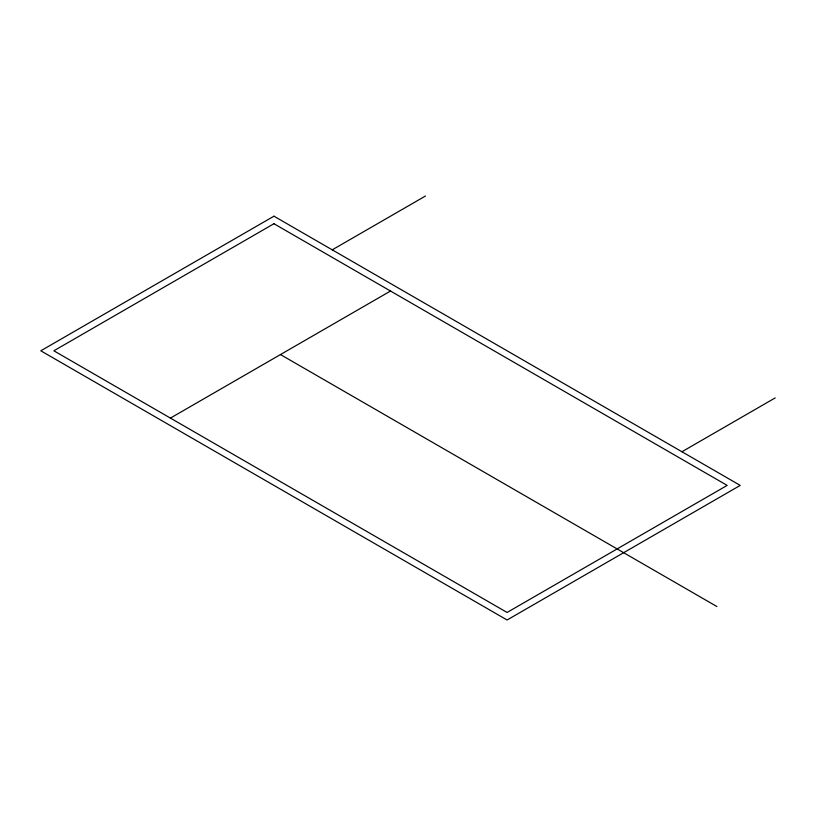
<?xml version="1.0" encoding="UTF-8"?>
<svg xmlns="http://www.w3.org/2000/svg" width="816" height="816" viewBox="0 0 816 816"><rect width="100%" height="100%" fill="white"/><g stroke="black" fill="none" stroke-linecap="round" stroke-linejoin="round"><path stroke-width="1.22" d="M332.224 249.839L425.483 196.003M170.432 418.098L390.517 291.026M681.941 451.748L775.2 397.902M280.469 354.562L716.917 606.543M273.941 216.189L40.8 350.798L507.083 619.997L740.224 485.398L273.941 216.189M273.941 223.727L53.856 350.798L507.083 612.459L727.168 485.398L273.941 223.727"/></g></svg>
